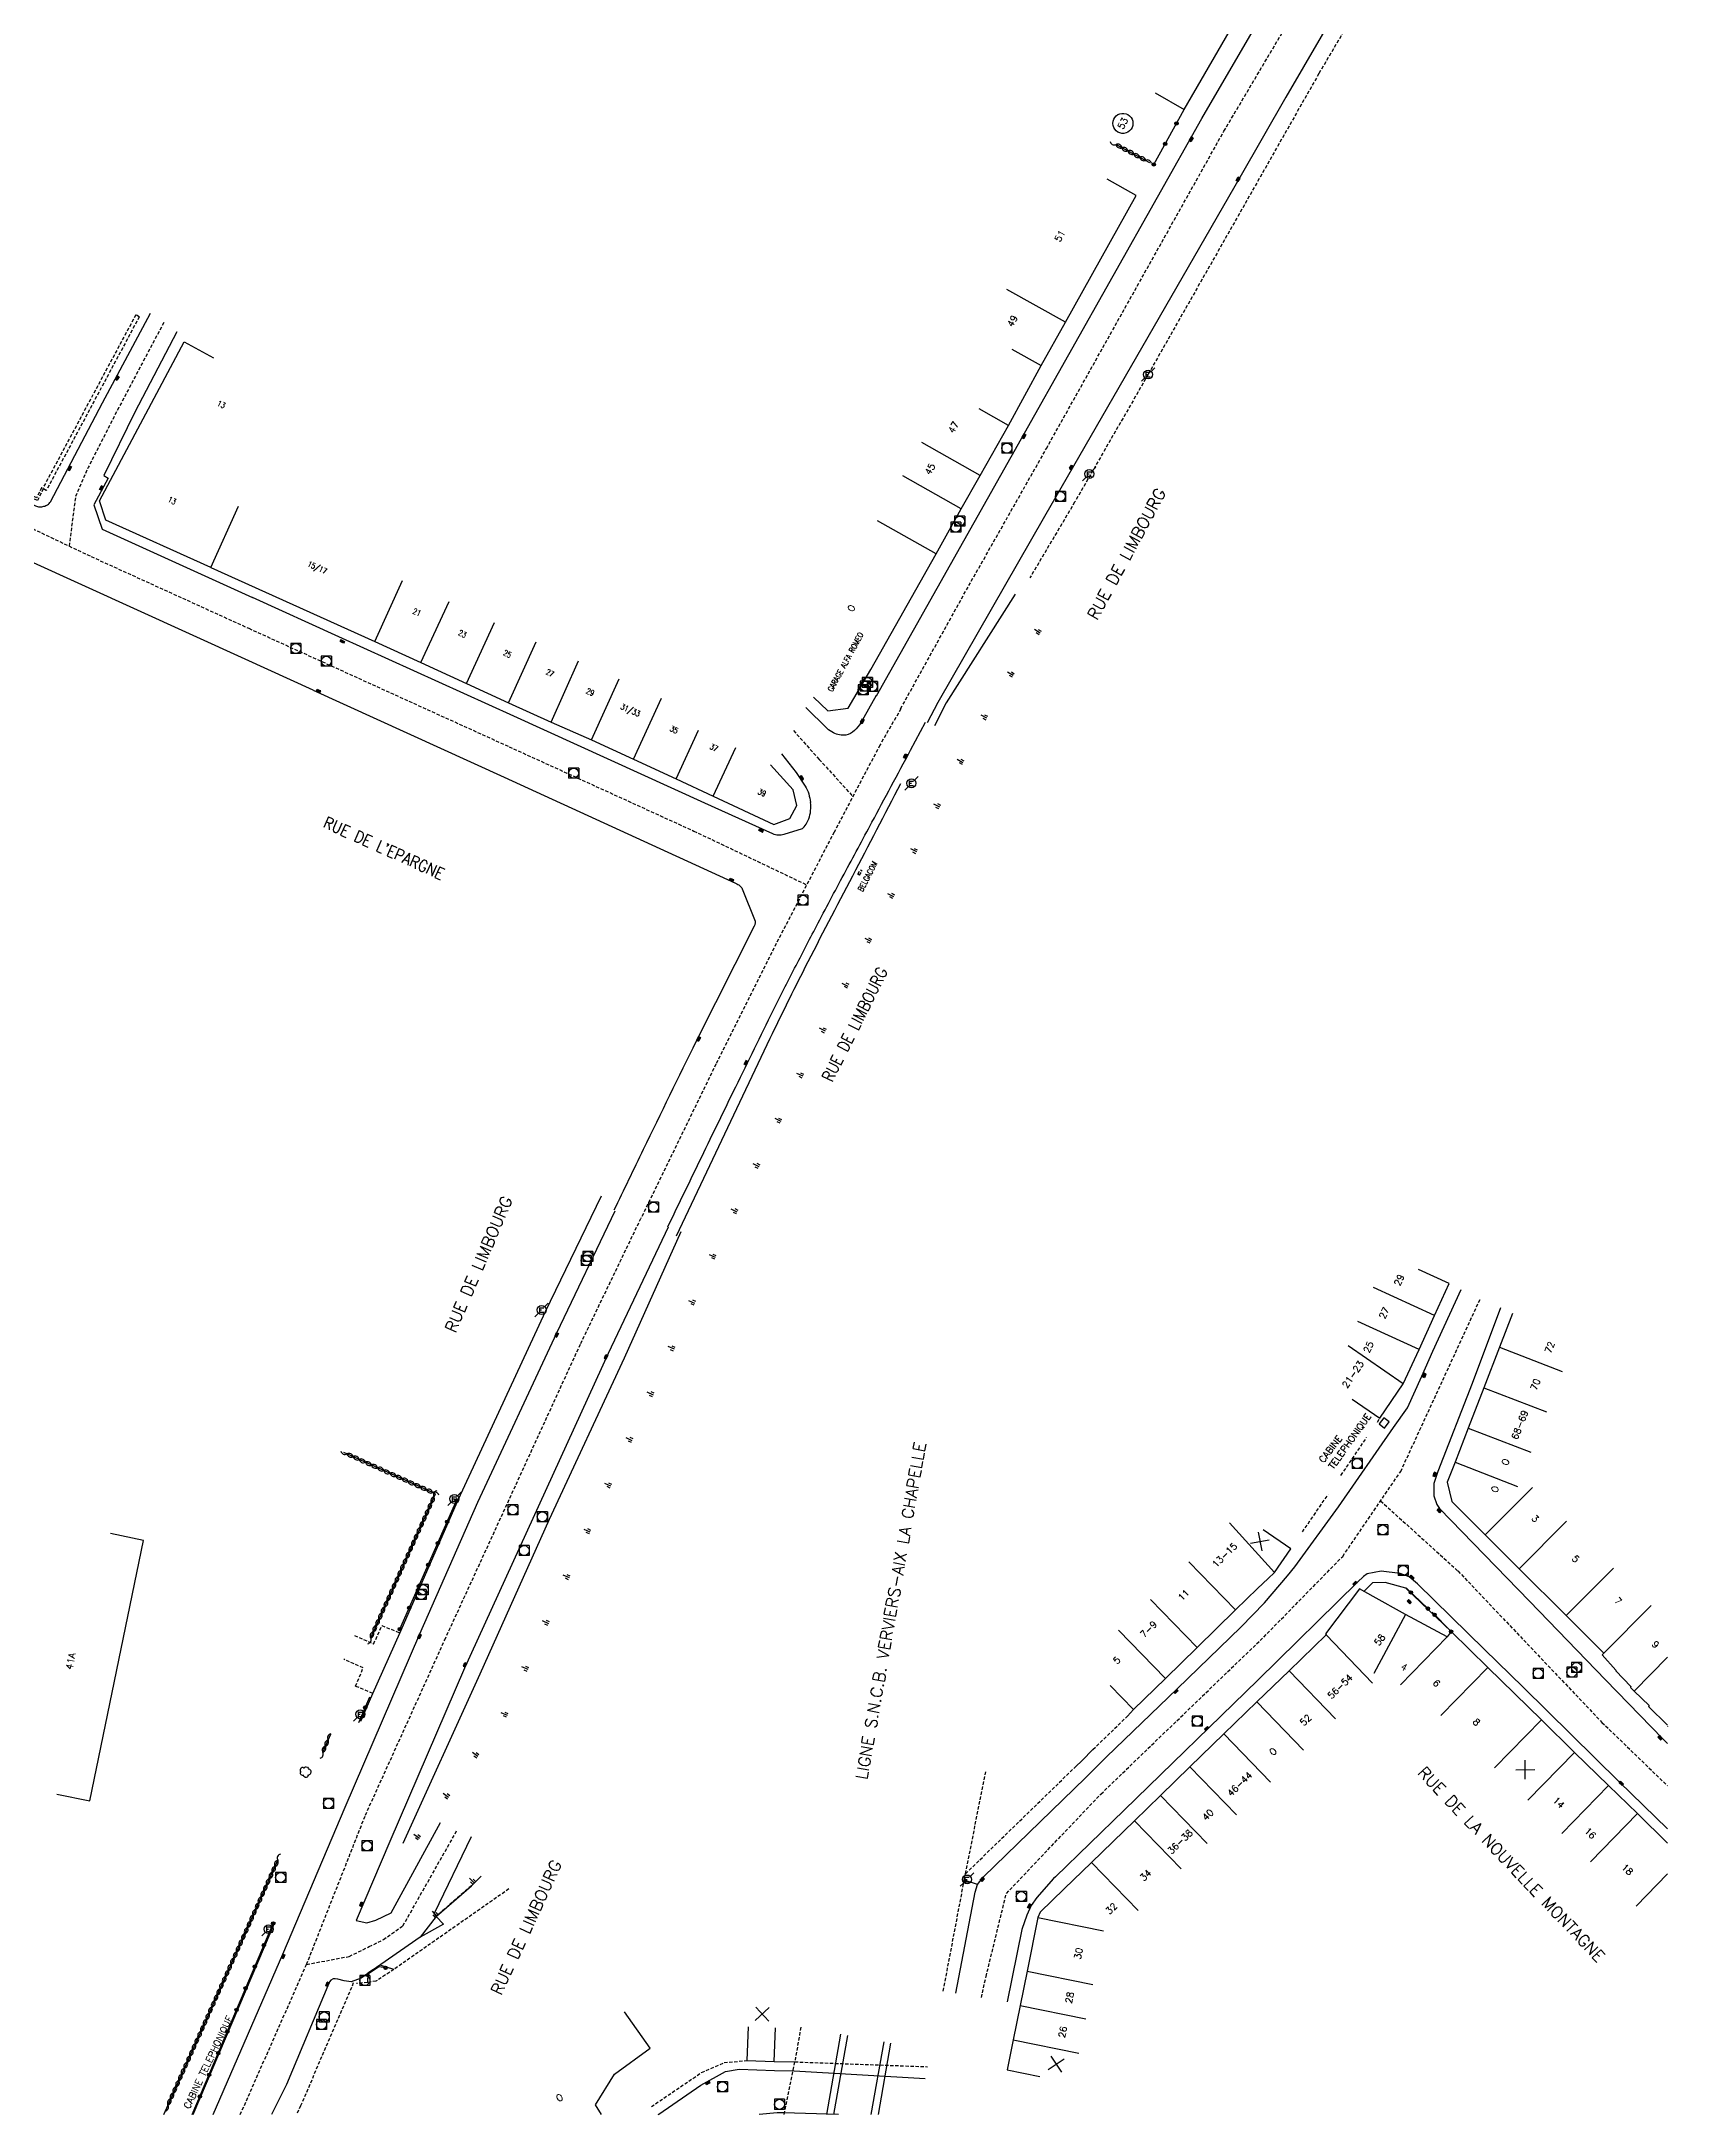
# Model space of a CAD drawing. Header units: millimetres. Extents: x 256000 to 257000, y 144000 to 145001.
# Drawn here: x 256757.5 to 257000, y 144000 to 144309 of the extents above; entities that cross this region are included whole.
import ezdxf
from ezdxf.enums import TextEntityAlignment as Align

# ---------------------------------------------------------------- set-up
doc = ezdxf.new("R2010")
doc.units = ezdxf.units.MM
doc.linetypes.add('DASHED', pattern=[0.75, 0.5, -0.25])
doc.layers.get('0').update_dxf_attribs({"linetype": 'CONTINUOUS'})
for name, color, linetype in [('W0001', 6, 'DASHED'), ('W0008', 7, 'CONTINUOUS'), ('W0100', 7, 'CONTINUOUS'), ('W0112', 1, 'DASHED'), ('W0122', 7, 'DASHED'), ('W0211', 2, 'CONTINUOUS'), ('W0300', 7, 'CONTINUOUS'), ('W0310', 3, 'CONTINUOUS'), ('W0322', 7, 'CONTINUOUS'), ('W0400', 7, 'CONTINUOUS'), ('W0420', 7, 'CONTINUOUS'), ('W0471', 7, 'CONTINUOUS'), ('W0700', 7, 'CONTINUOUS'), ('W0984', 7, 'CONTINUOUS'), ('W0989', 7, 'CONTINUOUS'), ('W0991', 7, 'CONTINUOUS'), ('W1102', 7, 'CONTINUOUS')]:
    doc.layers.add(name, color=color, linetype=linetype)
doc.styles.get("Standard").update_dxf_attribs({"font": 'romans.shx', "width": 0.85})

# ---------------------------------------------------------------- blocks, each defined once
blk = doc.blocks.new('T400')
for p, q in [((-0.15, 0.3), (0.15, 0.3)), ((-0.15, -0.25), (-0.15, 0.3)), ((-0.15, 0.15), (0.15, 0.15)), ((-0.15, 0), (0.15, 0)), ((0.15, 0.3), (0.15, -0.25)), ((-0.15, -0.15), (0.15, -0.15)), ((-0.15, -0.25), (-0.15, -0.3)), ((-0.15, -0.3), (0.15, -0.3)), ((0.15, -0.3), (0.15, -0.25))]:
    blk.add_line(p, q)
blk = doc.blocks.new('T420')
for p, q in [((0.75, 0.75), (-0.75, 0.75)), ((-0.75, 0.75), (-0.75, -0.75)), ((0.75, 0.75), (0.75, -0.75)), ((0.75, -0.75), (-0.75, -0.75))]:
    blk.add_line(p, q)
blk.add_ellipse((0, 0), major_axis=(-0.53, 0.53), ratio=1, start_param=3.926991, end_param=10.210176)
blk = doc.blocks.new('T471')
for p, q in [((-0.333334, 0.333334), (-0.333334, -0.333334)), ((-0.333334, 0.333334), (0.333334, 0.333334)), ((-0.333334, 0), (0, 0)), ((0.500001, 0.500001), (1.000002, 1.000002)), ((-0.500001, -0.500001), (-1.000002, -1.000002)), ((-0.333334, -0.333334), (0.333334, -0.333334))]:
    blk.add_line(p, q)
blk.add_ellipse((0, 0), major_axis=(0.471405, 0.471405), ratio=1, start_param=5.4977871438, end_param=11.780972451)
blk = doc.blocks.new('t991o')
at = {"color": 0, "linetype": 'Continuous'}
for p, q in [((-1, 1), (1, -1)), ((-1, -1), (1, 1))]:
    blk.add_line(p, q, dxfattribs=at)
blk = doc.blocks.new('t322o')
at = {"color": 0, "linetype": 'Continuous'}
for radius in [0.25, 0.15]:
    blk.add_circle((0, 0), radius, dxfattribs=at)
blk = doc.blocks.new('t211o')
at = {"color": 0, "linetype": 'Continuous'}
for p, q in [((-0.29, 0.5), (-0.29, 0)), ((0, 1), (0, 0)), ((0.29, 0.5), (0.29, 0))]:
    blk.add_line(p, q, dxfattribs=at)
blk = doc.blocks.new('t310o')
at = {"color": 0, "linetype": 'Continuous'}
for centre, start, end in [((-0.5, 0.38), 216.8699, 323.1304), ((0.5, -0.37), 36.8699, 143.1303)]:
    blk.add_arc(centre, 0.625, start, end, dxfattribs=at)
blk = doc.blocks.new('T300')
for p, q in [((-0.8, 0.51), (-0.86, 0.34)), ((-0.86, 0.34), (-0.86, 0.17)), ((-0.86, 0.17), (-0.74, 0.06)), ((-0.69, 0.63), (-0.8, 0.51)), ((-0.8, -0.06), (-0.74, 0.06)), ((-0.74, 0.06), (-0.69, 0.11)), ((-0.57, 0.69), (-0.69, 0.63)), ((-0.46, 0.69), (-0.57, 0.69)), ((-0.29, 0.63), (-0.46, 0.69)), ((-0.29, 0.63), (-0.17, 0.74)), ((-0.23, 0.57), (-0.29, 0.63)), ((-0.17, 0.74), (-0.06, 0.8)), ((-0.06, 0.8), (0.06, 0.8)), ((0.06, 0.8), (0.23, 0.74)), ((0.23, 0.74), (0.34, 0.63)), ((0.34, 0.63), (0.4, 0.51)), ((0.46, 0.46), (0.34, 0.46)), ((0.4, 0.51), (0.4, 0.46)), ((0.57, 0.4), (0.46, 0.46)), ((0.57, 0.4), (0.69, 0.29)), ((0.69, 0.29), (0.74, 0.17)), ((0.74, 0.06), (0.69, -0.17)), ((0.74, 0.17), (0.74, 0.06)), ((-0.8, -0.17), (-0.8, -0.06)), ((-0.8, -0.23), (-0.8, -0.17)), ((-0.74, -0.34), (-0.8, -0.23)), ((-0.69, -0.4), (-0.74, -0.34)), ((-0.51, -0.46), (-0.69, -0.4)), ((-0.4, -0.46), (-0.51, -0.46)), ((-0.4, -0.46), (-0.34, -0.46)), ((-0.34, -0.46), (-0.34, -0.4)), ((-0.34, -0.51), (-0.34, -0.46)), ((-0.29, -0.63), (-0.34, -0.51)), ((-0.17, -0.74), (-0.29, -0.63)), ((-0.06, -0.8), (-0.17, -0.74)), ((0.06, -0.8), (-0.06, -0.8)), ((0.17, -0.74), (0.06, -0.8)), ((0.23, -0.69), (0.17, -0.74)), ((0.29, -0.46), (0.23, -0.46)), ((0.29, -0.63), (0.23, -0.69)), ((0.46, -0.4), (0.29, -0.46)), ((0.34, -0.51), (0.29, -0.63)), ((0.34, -0.51), (0.34, -0.46)), ((0.57, -0.34), (0.46, -0.4)), ((0.63, -0.29), (0.57, -0.34)), ((0.69, -0.17), (0.63, -0.29))]:
    blk.add_line(p, q)

msp = doc.modelspace()

# ---------------------------------------------------------------- linework, layer by layer
at = {"layer": 'W0001'}
msp.add_lwpolyline([(256295.03, 144586.36, -0.000002), (256297.34, 144577.54, 0.000001), (256299.64, 144568.73, 0.000219)], format="xyb", dxfattribs=at)
for points in [[(256885.62, 144209.56), (256895.42, 144227.26), (256907.36, 144248.35), (256933.84, 144295.67), (256960.43, 144340.54), (256978.47, 144369.59), (257000, 144405.47)], [(256643.61, 144281.69), (256663.17, 144274.28), (256683.24, 144266.73), (256694.58, 144262.53), (256709.93, 144256.18), (256723.71, 144251.14), (256755.46, 144236.73), (256764.88, 144232.25), (256788.39, 144221.55), (256827.21, 144203.9), (256854.76, 144191.33), (256871.61, 144183.31)], [(256775.71, 144267.11), (256769.01, 144254.46), (256764.45, 144245.53)], [(256761.64, 144233.79), (256762.62, 144241.25), (256764.45, 144245.53)], [(256885.65, 144209.55), (256882.53, 144204.13), (256875.7, 144191.17), (256867.4, 144175.21), (256858.08, 144156.59), (256846.87, 144133.56)], [(256869.65, 144206.3), (256873.48, 144202), (256878.5, 144196.48)], [(256787.13, 144000), (256797.02, 144022.38), (256805.8, 144044.64), (256817.63, 144070.76), (256837.9, 144114.92), (256846.87, 144133.56)], [(256897.67, 144017.43), (256898.35, 144020.58), (256901.39, 144032.96), (256915.49, 144047.78), (256939.77, 144071.18), (256951.55, 144083.2), (256960.2, 144095.86), (256972.09, 144121.65)], [(256957.2, 144091.47), (256968.74, 144081.03), (256990.22, 144058.45), (257000, 144048.99)], [(256797.02, 144022.38), (256803.39, 144023.57), (256806.36, 144025.03), (256808.48, 144026.08), (256811.39, 144028.13), (256819.46, 144042.37)]]:
    msp.add_lwpolyline(points, dxfattribs=at)
at = {"layer": 'W0008'}
for p, q in [((256901.7, 144251.78), (256906.58, 144260.71)), ((256801.85, 144220.3), (256788.93, 144226.15)), ((256797.98, 144212.33), (256787.86, 144216.95)), ((256887.09, 144203.37), (256889.34, 144207.56)), ((256919.45, 144059.39), (256920.36, 144060.39)), ((256897.08, 144034.31), (256895.11, 144034.95)), ((256866.76, 144007.91), (256869.83, 144007.85)), ((256849.44, 144000), (256849.55, 144000.08))]:
    msp.add_line(p, q, dxfattribs=at)
for points in [[(256345.12, 144420.41, 0.000002), (256349.62, 144406.3, 0.000003), (256352.75, 144396.5, 0.00002)], [(256588.5, 144540.84, 0.000001), (256583.45, 144543.53, 0.000075)], [(256723.66, 144255.66), (256725.01, 144254.17), (256756.58, 144239.8, 0.097521), (256757.22, 144239.65, 0.081488), (256757.85, 144239.73, 0.076501), (256758.39, 144239.97, 0.123584), (256758.8, 144240.42), (256766.59, 144255.15), (256773.74, 144268.51)], [(256870.93, 144191.64), (256868.19, 144190.81, -0.086359), (256867.39, 144190.71, -0.094523), (256866.55, 144190.9), (256856.43, 144195.48), (256827.93, 144208.43), (256801.85, 144220.3)], [(256797.98, 144212.33), (256826.49, 144199.36), (256861.01, 144183.54, -0.023946), (256861.32, 144183.38, -0.047111), (256861.61, 144183.18, -0.033782), (256861.83, 144182.97, -0.085696), (256862, 144182.71), (256863.92, 144177.9, -0.125843), (256863.94, 144177.7, -0.020641), (256863.9, 144177.52, -0.04568), (256863.85, 144177.33, -0.020001), (256863.77, 144177.16), (256855.14, 144159.98, 0.003073), (256847.24, 144143.85, 0.001), (256842.85, 144134.79)], [(256881.96, 144211.53), (256879.66, 144207.48, -0.0902), (256878.72, 144206.29, -0.137268), (256877.46, 144205.61, -0.141238), (256875.59, 144205.97, -0.092812), (256874.67, 144206.63), (256871.48, 144209.76)], [(256850.9, 144132.33, -0.000565), (256855.95, 144142.77, -0.000554), (256861.02, 144153.19, -0.000213), (256863.8, 144158.9, -0.002766), (256866.61, 144164.59, -0.00239), (256869.81, 144170.88, -0.001904), (256873.06, 144177.14, -0.002522), (256877.18, 144184.9, 0.000283), (256881.34, 144192.64, -0.000236), (256884.21, 144198.01, -0.000231), (256887.09, 144203.37)], [(256867.83, 144202.84), (256870.03, 144200.04), (256871.37, 144198.02, -0.071831), (256871.91, 144196.85, -0.047021), (256872.17, 144195.6)], [(256870.93, 144191.64, 0.060763), (256871.52, 144192.34, 0.059557), (256871.92, 144193.17, 0.060763), (256872.19, 144194.37, 0.059557), (256872.17, 144195.6)]]:
    msp.add_lwpolyline(points, format="xyb", dxfattribs=at)
for points in [[(256882.03, 144211.49), (256904.08, 144250.63), (256930.54, 144297.55), (256956.82, 144342.64), (256973.73, 144371.1), (256978.42, 144378.93), (257000, 144413.43)], [(256961.84, 144333.04), (256943.07, 144300.7), (256936.21, 144288.73), (256907.08, 144238.2), (256891.19, 144210.47), (256889.57, 144207.47)], [(256777.68, 144265.72), (256771.42, 144253.78), (256766.76, 144244.31), (256767.41, 144243.91), (256765.3, 144239.94), (256766.54, 144236.35), (256788.93, 144226.15)], [(256787.86, 144216.95), (256755.75, 144231.55), (256754.34, 144233.66), (256722.41, 144248.11), (256720.74, 144247.58)], [(256805.12, 144058.63), (256806.91, 144062.76), (256810.92, 144071.77), (256819.67, 144091.71), (256832.64, 144119.72), (256840.99, 144136.97)], [(256783.1, 144000), (256793.49, 144023.93), (256802.75, 144045.83), (256813.93, 144071.66), (256822.57, 144091.26), (256834.32, 144116.54), (256843.03, 144134.73)], [(256850.95, 144132.27), (256842, 144113.46)], [(256944.43, 144081.64), (256950.93, 144090.61), (256959.11, 144102.4), (256961.19, 144105.37), (256963.34, 144110.06), (256964.99, 144113.79), (256969.23, 144123.01)], [(256975.09, 144120.23), (256970.84, 144108.99), (256965.75, 144095.88), (256965.15, 144094.06), (256965.15, 144092.25), (256965.59, 144090.92), (256965.99, 144090.35), (256979.39, 144076.51), (256990.72, 144064.81), (256999.29, 144056.01), (257000, 144055.3)], [(256842, 144113.46), (256820.59, 144066.56), (256809.42, 144040.68), (256804.39, 144028.91), (256805.98, 144028.6), (256807.36, 144028.97), (256809.64, 144030.07), (256817.01, 144043.52)], [(256916.32, 144053.3), (256926.87, 144063.45), (256936.38, 144072.63), (256939.88, 144076.27), (256943.31, 144080.28), (256944.43, 144081.64)], [(257000, 144042.58), (256992.77, 144049.62), (256978.45, 144063.71), (256972.72, 144069.31), (256962.71, 144079.09), (256961.48, 144080.16), (256960.12, 144080.64), (256957.3, 144080.98), (256955.18, 144080.59), (256954.64, 144080.2), (256953.76, 144079.38)], [(256953.76, 144079.38), (256938.87, 144064.74), (256918.95, 144045.37), (256908.73, 144035.45)], [(256967.71, 144071.98), (256960.98, 144078.47), (256957.87, 144079.33), (256956, 144079.24), (256954.71, 144077.98)], [(256893.85, 144018.07), (256893.85, 144018.07), (256896.74, 144033.13), (256897.08, 144034.31), (256897.98, 144035.41), (256913.19, 144050.21), (256916.32, 144053.3)], [(256911.7, 144051.85), (256912.68, 144052.78), (256914.3, 144054.41)], [(256821.55, 144041.39), (256816.07, 144029.95), (256816.32, 144029.52), (256813.94, 144026.46), (256805.15, 144020.34), (256803.69, 144019.76), (256802.62, 144019.95), (256801.68, 144020.18)], [(256908.73, 144035.45), (256908.44, 144035.2), (256905.92, 144032.33), (256905.08, 144031.14), (256904.44, 144029.74), (256903.7, 144027.57), (256901.49, 144016.8), (256901.49, 144016.8)], [(256780.12, 144000), (256791.73, 144027.33), (256792.25, 144028.55)], [(256816.32, 144029.52), (256817.44, 144028.36), (256813.94, 144026.46)], [(256810.04, 144021.63), (256807.99, 144022.29), (256806.14, 144021.06), (256806.12, 144019.68)], [(256801.68, 144020.18), (256801.3, 144020.23), (256800.96, 144020.24), (256800.61, 144020.02), (256800.45, 144019.76), (256794, 144004.5), (256791.77, 144000)], [(256849.55, 144000.08), (256855.84, 144004.36), (256859.49, 144006.43), (256861.55, 144006.76), (256866.81, 144006.57), (256869.72, 144006.51), (256889.26, 144005.39)], [(256876.37, 144000), (256868.15, 144000.26), (256867.19, 144000.26), (256864.53, 144000)]]:
    msp.add_lwpolyline(points, dxfattribs=at)
at = {"layer": 'W0100'}
for p, q in [((256778.74, 144264.24), (256783.15, 144261.88)), ((256869.57, 144197.49), (256866.22, 144201.2))]:
    msp.add_line(p, q, dxfattribs=at)
for points in [[(256923.58, 144301.37), (256927.9, 144298.87), (256939.15, 144318.33), (256939.72, 144319.32), (256941.13, 144326.17), (256948.65, 144338.39), (256953.46, 144342.76), (256954.75, 144344.98), (256958.55, 144351.53), (256954.23, 144354.04)], [(256902.22, 144263.15), (256906.58, 144260.71), (256910.19, 144267.16), (256920.77, 144286.08), (256916.4, 144288.52)], [(256782.73, 144230.63), (256767.08, 144237.68), (256766.11, 144240.54), (256778.74, 144264.24)], [(256881.15, 144215.42), (256890.9, 144232.67), (256894.67, 144239.34), (256897.49, 144244.34), (256901.7, 144251.78), (256897.35, 144254.24)], [(256782.73, 144230.63), (256807.21, 144219.56), (256814.08, 144216.46), (256820.86, 144213.32), (256827.13, 144210.43), (256833.48, 144207.57), (256839.5, 144204.91), (256845.78, 144202.03), (256852.12, 144199.09), (256857.68, 144196.52), (256866.72, 144192.29), (256869.11, 144193.2), (256870.15, 144195.12), (256869.57, 144197.49)], [(256872.63, 144211.3), (256874.74, 144209.23), (256877.81, 144209.65), (256881.17, 144215.42)], [(256952.96, 144106.66), (256957.08, 144103.82), (256960.59, 144108.92), (256962.93, 144114.06), (256965.24, 144119.12), (256967.41, 144123.88), (256962.86, 144125.95)], [(256976.86, 144119.39), (256974.93, 144114.38), (256972.59, 144108.33), (256970.27, 144102.33), (256968.31, 144097.24), (256967.15, 144094.25), (256967.81, 144091.36), (256972.8, 144086.39), (256977.86, 144081.36), (256984.89, 144074.37), (256990.51, 144068.79), (256990.26, 144068.51), (256992.3, 144066.23), (256992.27, 144066.14), (256994.53, 144063.79), (256994.47, 144063.68), (256995.04, 144063.12), (256997.27, 144060.96), (256997.18, 144060.8), (257000, 144058.02)], [(256956.99, 144102.95), (256957.8, 144102.32), (256958.48, 144103.27), (256957.7, 144103.87), (256956.99, 144102.95)], [(256759.78, 144047.75), (256764.68, 144046.74), (256772.69, 144085.59), (256767.79, 144086.6)], [(256938.82, 144078.39), (256940.43, 144079.92), (256941.4, 144080.8), (256943.8, 144084.32), (256939.67, 144087.14)], [(256956.09, 144077.21), (256954.05, 144078.35), (256948.96, 144071.68), (256949.06, 144071.5), (256943.54, 144066.16), (256938.74, 144061.51), (256933.82, 144056.74), (256928.77, 144051.84), (256924.37, 144047.57), (256920.49, 144043.8), (256914.08, 144037.59), (256910.03, 144033.65)], [(256916.87, 144063.97), (256920.36, 144060.39), (256925.11, 144065.02), (256929.84, 144069.63), (256935.58, 144075.23), (256938.82, 144078.39)], [(257000, 144040.47), (256995.51, 144044.85), (256991.21, 144049.05), (256986.14, 144053.99), (256981.19, 144058.83), (256973.18, 144066.65), (256967.71, 144071.98), (256967.13, 144071.2), (256960.92, 144074.53), (256956.09, 144077.21)], [(257000, 144057.83), (256999.99, 144057.82), (257000, 144057.81)], [(256910.03, 144033.65), (256906.44, 144030.16), (256906.08, 144029.38), (256904.47, 144021.38), (256903.43, 144016.25), (256902.4, 144011.14), (256901.5, 144006.66), (256906.4, 144005.67)], [(256841.02, 144000), (256840.11, 144001.44), (256842.96, 144006.04), (256848.27, 144009.87), (256844.44, 144015.33)], [(256862.87, 144013.06), (256862.68, 144008.06), (256866.76, 144007.91), (256866.95, 144012.91)]]:
    msp.add_lwpolyline(points, dxfattribs=at)
at = {"layer": 'W0112'}
for p, q in [((256771.54, 144268.27), (256757.67, 144242.4)), ((256772.07, 144267.99), (256758.2, 144242.11)), ((256772.07, 144267.99), (256771.54, 144268.27)), ((256758.2, 144242.11), (256757.48, 144242.5)), ((256879.23, 144184.9), (256879.65, 144185.56)), ((256879.65, 144185.56), (256879.9, 144185.4)), ((256879.49, 144184.74), (256879.23, 144184.9)), ((256879.49, 144184.74), (256879.9, 144185.4)), ((256956.74, 144103.2), (256957.08, 144103.82)), ((256951.29, 144095.27), (256955.12, 144100.9)), ((256945.54, 144086.84), (256949.37, 144092.42)), ((256914.3, 144054.41), (256919.45, 144059.39)), ((256895.3, 144035.9), (256911.7, 144051.85)), ((256821.59, 144034.1), (256816.39, 144029.56)), ((256870.73, 144013.01), (256869.83, 144007.85))]:
    msp.add_line(p, q, dxfattribs=at)
for points in [[(256965.39, 144333.76), (256947.99, 144304.23), (256922.52, 144259.38), (256911.57, 144240.33), (256904.9, 144229.08)], [(256757.74, 144242.36), (256756.91, 144240.6), (256726.01, 144254.62), (256726.76, 144256.33)], [(256757.48, 144242.5), (256756.77, 144241), (256726.41, 144254.77), (256727.03, 144256.22)], [(256804.16, 144071.41), (256807.02, 144070.14), (256808.24, 144072.92), (256810.92, 144071.77)], [(256806.91, 144062.76), (256804.3, 144063.86), (256805.47, 144066.6), (256802.55, 144067.88)], [(256891.98, 144018.41), (256895.11, 144034.95), (256895.3, 144035.9), (256898.35, 144051.31)], [(256827.19, 144033.63), (256810.04, 144021.63), (256807.37, 144019.89), (256806.12, 144019.68), (256804.46, 144019.54)], [(256803.99, 144019.62), (256796.13, 144001.31), (256795.51, 144000)], [(256848.44, 144001.19), (256855.94, 144006.27), (256859.29, 144007.74), (256862.68, 144008.06)]]:
    msp.add_lwpolyline(points, dxfattribs=at)
at = {"layer": 'W0122'}
msp.add_line((256868.23, 144000), (256869.83, 144007.85), dxfattribs=at)
msp.add_lwpolyline([(256869.83, 144007.85), (256889.62, 144007.13)], dxfattribs=at)
at = {"layer": 'W0211'}
msp.add_line((256821.55, 144041.39), (256816.07, 144029.95), dxfattribs=at)
for points in [[(256902.69, 144226.65), (256892.43, 144210.43), (256890.66, 144207.01)], [(256852.83, 144131.57), (256844.39, 144112.77), (256833.18, 144088.72), (256822.86, 144065.62), (256811.38, 144040.39)], [(256816.39, 144029.56), (256821.59, 144034.1), (256823.06, 144035.54)]]:
    msp.add_lwpolyline(points, dxfattribs=at)
msp.add_lwpolyline([(256885.61, 144198.37, 0.000485), (256878.43, 144184.61, 0.002775), (256871.34, 144170.97, 0.006378), (256866.13, 144160.41), (256852.13, 144130.95)], format="xyb", dxfattribs=at)
at = {"layer": 'W0310'}
for p, q in [((256917.74, 144293.65), (256922.72, 144290.99)), ((256799.43, 144054.02), (256800.61, 144056.71)), ((256775.71, 144000), (256792.77, 144038.01))]:
    msp.add_line(p, q, dxfattribs=at)
msp.add_lwpolyline([(256806.58, 144071.08), (256816.24, 144092.54), (256802.56, 144098.7)], dxfattribs=at)
at = {"layer": 'W0322'}
for p, q in [((256923.37, 144290.69), (256927.9, 144298.87)), ((256810.92, 144072.35), (256819.43, 144091.65)), ((256964.25, 144075.41), (256961.03, 144078.49)), ((256967.71, 144071.98), (256964.87, 144074.89))]:
    msp.add_line(p, q, dxfattribs=at)
for points in [[(256804.81, 144058.44), (256806.46, 144062.26)], [(256779.96, 144000), (256791.72, 144027.78), (256792.12, 144028.72)], [(256808.81, 144021.87), (256807.81, 144022.02), (256806.25, 144020.98), (256806.21, 144020.52)]]:
    msp.add_lwpolyline(points, dxfattribs=at)
at = {"layer": 'W0700'}
for p, q in [((256876.64, 144011.97), (256874.54, 144000)), ((256877.67, 144011.79), (256875.61, 144000)), ((256883.09, 144010.84), (256881.19, 144000)), ((256884.12, 144010.66), (256882.25, 144000))]:
    msp.add_line(p, q, dxfattribs=at)
at = {"layer": 'W1102'}
for p, q in [((256910.19, 144267.16), (256901.46, 144272.04)), ((256897.49, 144244.34), (256888.79, 144249.26)), ((256894.67, 144239.34), (256885.96, 144244.26)), ((256782.73, 144230.63), (256786.85, 144239.74)), ((256890.9, 144232.67), (256882.19, 144237.59)), ((256807.21, 144219.56), (256811.33, 144228.67)), ((256814.08, 144216.46), (256818.28, 144225.53)), ((256820.86, 144213.32), (256825.06, 144222.39)), ((256827.13, 144210.43), (256831.25, 144219.55)), ((256833.48, 144207.57), (256837.59, 144216.68)), ((256839.5, 144204.91), (256843.66, 144214)), ((256845.78, 144202.03), (256849.95, 144211.12)), ((256852.12, 144199.09), (256855.48, 144206.35)), ((256857.68, 144196.52), (256861.04, 144203.78)), ((256965.24, 144119.12), (256956.14, 144123.27)), ((256962.93, 144114.06), (256953.83, 144118.21)), ((256960.59, 144108.92), (256952.35, 144114.59)), ((256974.93, 144114.38), (256984.26, 144110.78)), ((256972.59, 144108.33), (256981.92, 144104.73)), ((256970.27, 144102.33), (256979.6, 144098.73)), ((256968.31, 144097.24), (256977.64, 144093.64)), ((256972.8, 144086.39), (256979.85, 144093.48)), ((256941.4, 144080.8), (256934.67, 144088.19)), ((256977.86, 144081.36), (256984.92, 144088.45)), ((256935.58, 144075.23), (256928.6, 144082.39)), ((256984.89, 144074.37), (256991.94, 144081.46)), ((256929.84, 144069.63), (256922.86, 144076.79)), ((256960.92, 144074.53), (256956.19, 144065.72)), ((256990.51, 144068.79), (256997.56, 144075.88)), ((256925.11, 144065.02), (256918.13, 144072.18)), ((256949.06, 144071.5), (256956.01, 144064.32)), ((256967.13, 144071.2), (256960.15, 144064.04)), ((256995.04, 144063.12), (257000, 144068.2)), ((256943.54, 144066.16), (256950.49, 144058.98)), ((256973.18, 144066.65), (256966.19, 144059.49)), ((256938.74, 144061.51), (256945.71, 144054.33)), ((256981.19, 144058.83), (256974.2, 144051.67)), ((256933.82, 144056.74), (256940.79, 144049.56)), ((256986.14, 144053.99), (256979.16, 144046.84)), ((256928.77, 144051.84), (256935.73, 144044.66)), ((256924.37, 144047.57), (256931.33, 144040.39)), ((256991.21, 144049.05), (256984.22, 144041.89)), ((256920.49, 144043.8), (256927.45, 144036.62)), ((256995.51, 144044.85), (256988.53, 144037.69)), ((256914.08, 144037.59), (256921.05, 144030.41)), ((257000, 144035.89), (256995.3, 144031.08)), ((256906.08, 144029.38), (256915.88, 144027.4)), ((256904.47, 144021.38), (256914.27, 144019.4)), ((256903.43, 144016.25), (256913.24, 144014.28)), ((256902.4, 144011.14), (256912.2, 144009.16))]:
    msp.add_line(p, q, dxfattribs=at)
msp.add_lwpolyline([(256919.23, 144298.25), (256919.51, 144298.12), (256919.77, 144297.94), (256919.98, 144297.7), (256920.13, 144297.43), (256920.23, 144297.13), (256920.26, 144296.82), (256920.23, 144296.51), (256920.13, 144296.21), (256919.98, 144295.94), (256919.77, 144295.71), (256919.51, 144295.52), (256919.23, 144295.39), (256918.92, 144295.33), (256918.61, 144295.33), (256918.3, 144295.4), (256918.01, 144295.52), (256917.76, 144295.71), (256917.55, 144295.94), (256917.39, 144296.21), (256917.3, 144296.51), (256917.26, 144296.82), (256917.3, 144297.14), (256917.39, 144297.43), (256917.55, 144297.7), (256917.76, 144297.94), (256918.01, 144298.12), (256918.3, 144298.25), (256918.61, 144298.31), (256918.92, 144298.31)], close=True, dxfattribs=at)

# ---------------------------------------------------------------- block references
at = {"layer": 'W0211'}
for p, rotation in [((256906.41, 144220.88), 57.69273975324508), ((256902.4, 144214.54), 57.6927397533553), ((256898.44, 144208.18), 61.8914243436189), ((256894.91, 144201.56), 61.8914243436189), ((256891.41, 144194.93), 62.6481009551424), ((256887.96, 144188.26), 62.6481009551424), ((256884.55, 144181.58), 63.03132275454134), ((256881.15, 144174.9), 63.03132275446459), ((256877.75, 144168.22), 63.03132275446459), ((256874.36, 144161.52), 63.35374009438787), ((256871.01, 144154.82), 64.15478711626692), ((256867.74, 144148.07), 64.15478711626692), ((256864.47, 144141.32), 64.23761956376603), ((256861.21, 144134.56), 64.23761956376603), ((256857.96, 144127.8), 65.82865563117572), ((256854.89, 144120.96), 65.82865563117572), ((256851.82, 144114.12), 65.34378223257683), ((256848.69, 144107.3), 65.34378223257683), ((256845.54, 144100.49), 65.01024125611441), ((256842.37, 144093.7), 65.01024125611441), ((256839.26, 144086.87), 65.666376340618), ((256836.17, 144080.04), 65.666376340618), ((256833.08, 144073.21), 65.666376340618), ((256830, 144066.37), 65.74971353183946), ((256826.92, 144059.53), 65.74971353183946), ((256822.56, 144053.43), 54.45959437173088), ((256818.2, 144047.32), 54.45959437173088), ((256813.84, 144041.22), 54.45959437173088), ((256822.02, 144034.52), 44.62603766668746), ((256816.39, 144029.56), 41.04613011389259)]:
    msp.add_blockref('t211o', p, dxfattribs=dict(at, rotation=rotation))
at = {"layer": 'W0300'}
msp.add_blockref('T300', (256796.92, 144051.02), dxfattribs=at)
at = {"layer": 'W0310'}
for p, rotation in [((256917.74, 144293.65), 331.886913758621), ((256918.62, 144293.18), 331.886913758621), ((256919.5, 144292.71), 331.886913758621), ((256920.38, 144292.24), 331.886913758621), ((256921.27, 144291.77), 331.886913758621), ((256922.15, 144291.3), 331.886913758621), ((256803.05, 144098.48), 155.7811375595397), ((256803.96, 144098.07), 155.7811375595397), ((256804.88, 144097.65), 155.7811375595397), ((256805.79, 144097.24), 155.7811375595397), ((256806.7, 144096.83), 155.7811375595397), ((256807.61, 144096.42), 155.7811375595397), ((256808.52, 144096.01), 155.7811375595397), ((256809.44, 144095.6), 155.7811375595397), ((256810.35, 144095.19), 155.7811375595397), ((256811.26, 144094.78), 155.7811375595397), ((256812.17, 144094.37), 155.7811375595397), ((256813.08, 144093.96), 155.7811375595397), ((256814, 144093.55), 155.7811375595397), ((256814.91, 144093.14), 155.7811375595397), ((256815.82, 144092.73), 155.7811375595397), ((256816.02, 144092.05), 65.78146650757525), ((256814.79, 144089.32), 65.78146650757525), ((256815.2, 144090.23), 65.78146650757525), ((256815.61, 144091.14), 65.78146650757525), ((256813.15, 144085.67), 65.78146650757525), ((256813.56, 144086.58), 65.78146650757525), ((256813.97, 144087.49), 65.78146650757525), ((256814.38, 144088.4), 65.78146650757525), ((256811.92, 144082.93), 65.78146650757525), ((256812.33, 144083.84), 65.78146650757525), ((256812.74, 144084.76), 65.78146650757525), ((256810.69, 144080.2), 65.78146650757525), ((256811.1, 144081.11), 65.78146650757525), ((256811.51, 144082.02), 65.78146650757525), ((256809.05, 144076.55), 65.78146650757525), ((256809.46, 144077.46), 65.78146650757525), ((256809.87, 144078.37), 65.78146650757525), ((256810.28, 144079.28), 65.78146650757525), ((256807.82, 144073.81), 65.78146650757525), ((256808.23, 144074.72), 65.78146650757525), ((256808.64, 144075.64), 65.78146650757525), ((256806.58, 144071.08), 65.78146650757525), ((256806.99, 144071.99), 65.78146650757525), ((256807.4, 144072.9), 65.78146650757525), ((256799.83, 144054.93), 66.3940821683943), ((256800.23, 144055.85), 66.3940821683943), ((256799.43, 144054.02), 66.3940821683943), ((256792.31, 144036.99), 65.83133384422865), ((256792.72, 144037.91), 65.83133384422865), ((256790.67, 144033.35), 65.83133384422865), ((256791.08, 144034.26), 65.83133384422865), ((256791.49, 144035.17), 65.83133384422865), ((256791.9, 144036.08), 65.83133384422865), ((256789.45, 144030.61), 65.83133384422865), ((256789.85, 144031.52), 65.83133384422865), ((256790.26, 144032.43), 65.83133384422865), ((256787.81, 144026.96), 65.83133384422865), ((256788.22, 144027.87), 65.83133384422865), ((256788.63, 144028.78), 65.83133384422865), ((256789.04, 144029.7), 65.83133384422865), ((256786.58, 144024.22), 65.83133384422865), ((256786.99, 144025.14), 65.83133384422865), ((256787.4, 144026.05), 65.83133384422865), ((256785.35, 144021.49), 65.83133384422865), ((256785.76, 144022.4), 65.83133384422865), ((256786.17, 144023.31), 65.83133384422865), ((256783.71, 144017.84), 65.83133384422865), ((256784.12, 144018.75), 65.83133384422865), ((256784.53, 144019.66), 65.83133384422865), ((256784.94, 144020.57), 65.83133384422865), ((256782.48, 144015.1), 65.83133384422865), ((256782.89, 144016.01), 65.83133384422865), ((256783.3, 144016.92), 65.83133384422865), ((256780.85, 144011.45), 65.83133384422865), ((256781.26, 144012.36), 65.83133384422865), ((256781.67, 144013.27), 65.83133384422865), ((256782.08, 144014.19), 65.83133384422865), ((256779.62, 144008.71), 65.83133384422865), ((256780.03, 144009.62), 65.83133384422865), ((256780.44, 144010.54), 65.83133384422865), ((256778.39, 144005.98), 65.83133384422865), ((256778.8, 144006.89), 65.83133384422865), ((256779.21, 144007.8), 65.83133384422865), ((256776.75, 144002.33), 65.83133384422865), ((256777.16, 144003.24), 65.83133384422865), ((256777.57, 144004.15), 65.83133384422865), ((256777.98, 144005.06), 65.83133384422865), ((256776.34, 144001.41), 65.83133384422865)]:
    msp.add_blockref('t310o', p, dxfattribs=dict(at, rotation=rotation))
at = {"layer": 'W0322'}
for p, rotation in [((256926.76, 144296.82), 60.97634149851498), ((256925.07, 144293.75), 60.97634149851498), ((256923.37, 144290.69), 60.97634149851498), ((256819.39, 144091.56), 66.2062602887408), ((256817.98, 144088.36), 66.2062602887408), ((256816.57, 144085.16), 66.2062602887408), ((256815.16, 144081.95), 66.2062602887408), ((256813.74, 144078.75), 66.2062602887408), ((256961.72, 144077.83), 136.1457628381751), ((256812.33, 144075.55), 66.2062602887408), ((256964.25, 144075.41), 136.1457628381751), ((256965.26, 144074.49), 134.3219750892487), ((256810.92, 144072.35), 66.2062602887408), ((256967.71, 144071.98), 134.3219750892487), ((256805.77, 144060.68), 66.69161778728538), ((256792.02, 144028.49), 66.99379921846594), ((256790.66, 144025.27), 67.06116313258751), ((256789.29, 144022.05), 67.06116313258751), ((256808.81, 144021.87), 171.1420412363717), ((256787.93, 144018.82), 67.06116313258751), ((256786.57, 144015.6), 67.06116313258751), ((256785.2, 144012.38), 67.06116313258751), ((256783.84, 144009.15), 67.06116313258751), ((256782.47, 144005.93), 67.06116313258751), ((256781.11, 144002.71), 67.06116313258751)]:
    msp.add_blockref('t322o', p, dxfattribs=dict(at, rotation=rotation))
at = {"layer": 'W0400'}
for p, rotation in [((256928.96, 144294.47), 330.4911800257339), ((256935.94, 144288.47), 150.6919885328416), ((256768.78, 144258.87), 329.6945232802561), ((256904.01, 144250.19), 331.0807044963023), ((256761.68, 144245.41), 332.9947067626662), ((256911.08, 144245.55), 330.6008378066155), ((256766.38, 144242.45), 152.5553703259163), ((256802.34, 144219.6), 242.2147121164917), ((256798.8, 144212.2), 66.51926787888392), ((256879.9, 144207.71), 331.2652209025489), ((256886.31, 144202.51), 333.7073007672898), ((256870.84, 144199.25), 33.49119488308654), ((256864.82, 144191.39), 62.65921361257852), ((256860.4, 144184.04), 66.51926787888392), ((256855.47, 144160.36), 331.3270750956726), ((256862.54, 144156.77), 154.2518800327207), ((256834.32, 144116.22), 334.798876354525), ((256841.67, 144112.94), 335.9327543932023), ((256963.73, 144110.16), 155.7760423319056), ((256965.27, 144095.41), 161.9958383940866), ((256965.93, 144090.04), 43.33682677616942), ((256953.37, 144079.17), 134.5720726744006), ((256961.89, 144080.07), 49.62464201312178), ((256961.46, 144076.43), 224.4282048165268), ((256813.86, 144071.3), 336.0979495889891), ((256820.64, 144067.05), 335.1136519022761), ((256926.67, 144063.08), 133.9234223480744), ((256931.28, 144057.54), 314.1913835142169), ((256998.88, 144056.16), 44.74715177594886), ((256993.11, 144049.36), 45.36786511860973), ((256897.79, 144035.06), 141.0239930823196), ((256805.21, 144031.35), 338.1231572606229), ((256904.8, 144031.05), 155.792707415821), ((256793.54, 144023.58), 336.2561365419567), ((256800.14, 144019.42), 156.8589746600418), ((256856.86, 144004.72), 119.6606460849856)]:
    msp.add_blockref('T400', p, dxfattribs=dict(at, rotation=rotation))
at = {"layer": 'W0420'}
for p in [(256901.45, 144248.4), (256909.44, 144241.2), (256894.42, 144237.52), (256893.83, 144236.61), (256795.4, 144218.54), (256799.96, 144216.64), (256880.32, 144212.93), (256880.65, 144213.48), (256881.4, 144212.87), (256880.04, 144212.36), (256836.85, 144199.97), (256871.05, 144181.01), (256848.76, 144135.25), (256838.72, 144127.32), (256838.96, 144127.91), (256953.7, 144097.04), (256827.79, 144090.13), (256832.18, 144089.1), (256957.52, 144087.14), (256829.46, 144084.07), (256960.55, 144081.1), (256814.09, 144077.52), (256814.41, 144078.24), (256980.7, 144065.73), (256985.71, 144065.96), (256986.43, 144066.63), (256929.86, 144058.64), (256800.28, 144046.38), (256806.03, 144040.04), (256793.15, 144035.35), (256903.62, 144032.49), (256805.69, 144019.99), (256799.24, 144013.41), (256799.65, 144014.54), (256859.04, 144004.13), (256867.55, 144001.52)]:
    msp.add_blockref('T420', p, dxfattribs=at)
at = {"layer": 'W0471'}
for p in [(256922.52, 144259.38), (256913.75, 144244.55), (256887.22, 144198.44), (256832.07, 144119.93), (256819.07, 144091.77), (256805.03, 144059.66), (256895.52, 144035.04), (256791.36, 144027.63)]:
    msp.add_blockref('T471', p, dxfattribs=at)
at = {"layer": 'W0991'}
for p, rotation in [((256939.21, 144085.41), 325.6549885304005), ((256978.77, 144051.4), 45.69617061272941), ((256864.98, 144014.98), 87.85183453014898), ((256908.81, 144007.51), 348.5959240360845)]:
    msp.add_blockref('t991o', p, dxfattribs=dict(at, rotation=rotation))

# ---------------------------------------------------------------- texts
at = {"layer": 'W0984', "width": 0.776471}
for s, rotation, p in [('GARAGE ALFA ROMEO', 61.5165, (256877.41, 144216.53)), ('BELGACOM', 62.4059, (256880.69, 144184.58))]:
    msp.add_text(s, height=0.85, rotation=rotation, dxfattribs=at).set_placement(p, align=Align.MIDDLE)
at = {"layer": 'W0984'}
for s, rotation, p in [('TELEPHONIQUE', 54.5136, (256952.63, 144100.33)), ('CABINE', 52.2069, (256949.72, 144099.21)), ('CABINE TELEPHONIQUE', 64.6004, (256782.39, 144007.79))]:
    msp.add_text(s, height=1, rotation=rotation, dxfattribs=at).set_placement(p, align=Align.MIDDLE)
at = {"layer": 'W0989'}
for s, rotation, p in [('RUE DE LIMBOURG', 61.611, (256919.31, 144232.65)), ('RUE DE LIMBOURG', 66.7841, (256822.69, 144126.75)), ('LIGNE S.N.C.B. VERVIERS-AIX LA CHAPELLE', 80.0506, (256884.16, 144075.1)), ('RUE DE LA NOUVELLE MONTAGNE', 313.5787, (256976.7, 144037.29)), ('RUE DE LIMBOURG', 65.2067, (256829.78, 144027.9))]:
    msp.add_text(s, height=1.75, rotation=rotation, dxfattribs=at).set_placement(p, align=Align.MIDDLE)
at = {"layer": 'W0989', "width": 0.857143}
for s, rotation, p in [("RUE DE L'EPARGNE", 335.7918, (256808.55, 144188.78)), ('RUE DE LIMBOURG', 63.3076, (256878.78, 144162.51))]:
    msp.add_text(s, height=1.75, rotation=rotation, dxfattribs=at).set_placement(p, align=Align.MIDDLE)
at = {"layer": 'W0991'}
for s, rotation, p in [('53', 60.9763, (256918.76, 144296.82)), ('51', 60.7844, (256909.37, 144280.04)), ('49', 60.7804, (256902.28, 144267.35)), ('47', 60.5261, (256893.5, 144251.5)), ('45', 60.52, (256889.99, 144245.28)), ('O', 60.5244, (256878.27, 144224.55)), ('29', 65.4673, (256959.96, 144124.4)), ('27', 65.4674, (256957.72, 144119.49)), ('25', 65.4653, (256955.39, 144114.4)), ('72', 68.8812, (256982.43, 144114.36)), ('21-23', 55.5163, (256953.07, 144110.34)), ('70', 68.8775, (256980.29, 144108.83)), ('68-69', 68.8896, (256977.96, 144102.81)), ('O', 68.8773, (256975.82, 144097.26)), ('O', 68.8931, (256974.26, 144093.22)), ('3', 315.1533, (256980.27, 144088.84)), ('13-15', 44.2852, (256933.94, 144083.4)), ('5', 315.1512, (256986.31, 144082.83)), ('11', 44.2771, (256927.82, 144077.44)), ('7', 315.1534, (256992.63, 144076.54)), ('7-9', 44.2765, (256922.59, 144072.34)), ('58', 52.6779, (256957.07, 144070.77)), ('41A', 78.347, (256761.83, 144067.58)), ('5', 44.2856, (256917.85, 144067.72)), ('9', 313.9223, (256998.21, 144070.06)), ('56-54', 44.0504, (256951.16, 144063.8)), ('4', 331.7477, (256960.71, 144066.7)), ('6', 315.7, (256965.55, 144064.3)), ('52', 44.1324, (256946.01, 144058.81)), ('8', 315.6986, (256971.51, 144058.49)), ('O', 44.1375, (256941.16, 144054.1)), ('46-44', 44.1363, (256936.17, 144049.26)), ('14', 315.6925, (256983.78, 144046.51)), ('40', 44.1347, (256931.44, 144044.68)), ('36-38', 44.1306, (256927.3, 144040.66)), ('16', 315.7002, (256988.47, 144041.94)), ('18', 315.6979, (256994.01, 144036.53)), ('34', 44.1375, (256922.16, 144035.67)), ('32', 44.1329, (256917.05, 144030.71)), ('30', 78.5964, (256912.14, 144024)), ('28', 78.5977, (256910.81, 144017.43)), ('26', 78.5953, (256909.78, 144012.31)), ('O', 32.1697, (256834.75, 144002.5))]:
    msp.add_text(s, height=1, rotation=rotation, dxfattribs=at).set_placement(p, align=Align.MIDDLE)
at = {"layer": 'W0991', "width": 0.776471}
for s, rotation, p in [('13', 334.6431, (256784.3, 144254.92)), ('13', 334.6431, (256776.96, 144240.6)), ('15/17', 336.1221, (256798.58, 144230.55)), ('21', 336.8911, (256813.47, 144223.95)), ('23', 333.5857, (256820.26, 144220.73)), ('25', 333.2204, (256826.97, 144217.74)), ('27', 333.8655, (256833.32, 144214.88)), ('29', 334.9001, (256839.33, 144212.04)), ('31/33', 336.3948, (256845.29, 144209.3)), ('35', 334.8035, (256851.83, 144206.44)), ('37', 334.7755, (256857.77, 144203.76)), ('39', 337.7162, (256864.95, 144197.05))]:
    msp.add_text(s, height=0.85, rotation=rotation, dxfattribs=at).set_placement(p, align=Align.MIDDLE)

doc.saveas('drawing.dxf')
